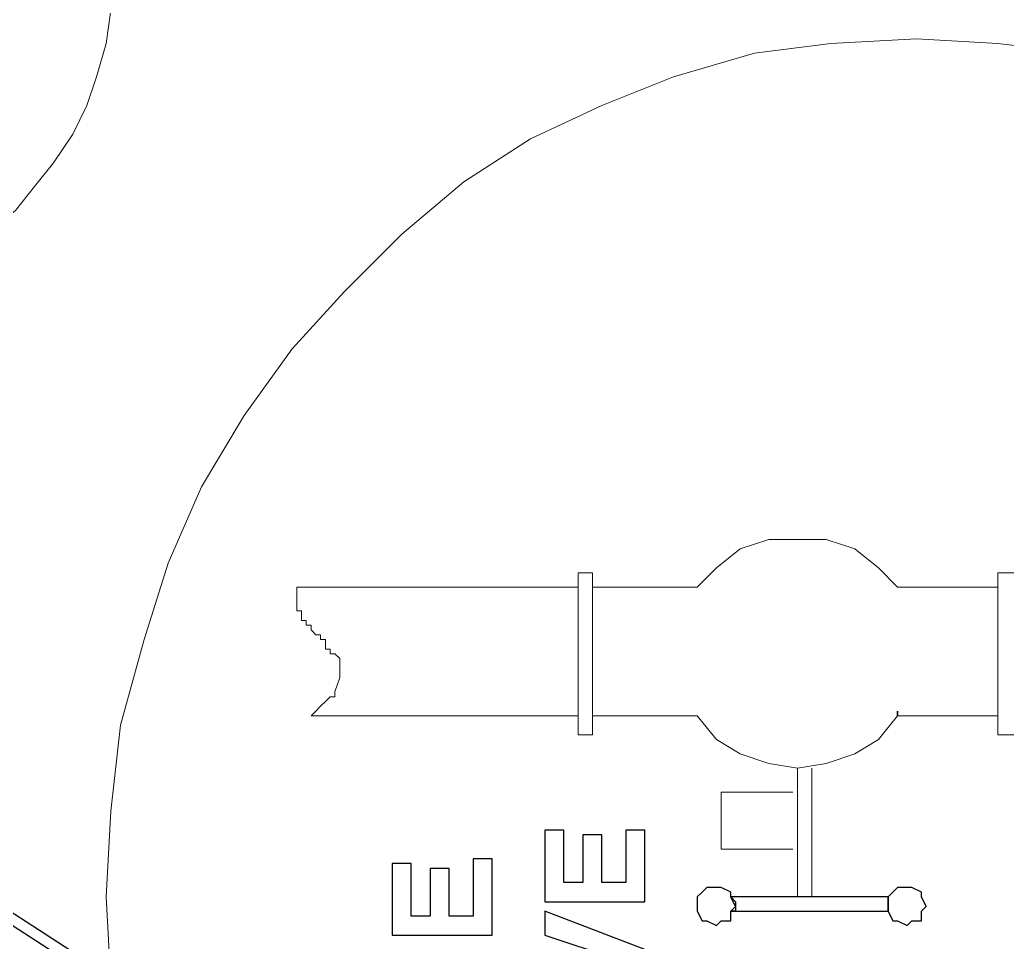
# Model space of a CAD drawing. Header units: inches. Extents: x -3.21 to 2.97, y -3.82 to 4.4.
# Drawn here: x -0.104 to 0.456, y 0.532 to 1.055 of the extents above; entities that cross this region are included whole.
import ezdxf

# ---------------------------------------------------------------- set-up
doc = ezdxf.new("R2010")
doc.units = ezdxf.units.IN
doc.header["$MEASUREMENT"] = 0
doc.layers.add('BASELAYER', color=7, linetype='Continuous')
doc.layers.add('Floor 5', color=7, linetype='Continuous')

msp = doc.modelspace()

# ---------------------------------------------------------------- linework, layer by layer
at = {"layer": 'BASELAYER', "color": 250, "lineweight": 5}
msp.add_open_spline([(-3.21338, 4.3998), (-3.21338, 4.3998), (2.9714, 4.3998), (2.9714, 4.3998), (2.9714, 4.3998), (2.9714, 4.3998), (2.9714, -3.81516), (2.9714, -3.81516), (2.9714, -3.81516), (2.9714, -3.81516), (-3.21338, -3.81516), (-3.21338, -3.81516), (-3.21338, -3.81516), (-3.21338, -3.81516), (-3.21338, 4.3998), (-3.21338, 4.3998)], degree=3, knots=[0, 0, 0, 0, 0.2, 0.2, 0.2, 0.2, 0.4, 0.4, 0.4, 0.4, 0.6, 0.6, 0.6, 0.6, 1, 1, 1, 1], dxfattribs=at)
msp.add_open_spline([(-3.21338, 4.3998), (-3.21338, 4.3998), (2.9714, 4.3998), (2.9714, 4.3998), (2.9714, 4.3998), (2.9714, 4.3998), (2.9714, -3.81516), (2.9714, -3.81516), (2.9714, -3.81516), (2.9714, -3.81516), (-3.21338, -3.81516), (-3.21338, -3.81516), (-3.21338, -3.81516), (-3.21338, -3.81516), (-3.21338, 4.3998), (-3.21338, 4.3998)], degree=3, knots=[0, 0, 0, 0, 0.2, 0.2, 0.2, 0.2, 0.4, 0.4, 0.4, 0.4, 0.6, 0.6, 0.6, 0.6, 1, 1, 1, 1], dxfattribs=at)
at = {"layer": 'Floor 5', "color": 250, "lineweight": 13}
for points, knots in [([(-2.65256, -2.90944), (-2.65256, -2.90944), (-2.65256, 3.49228), (-2.65256, 3.49228), (-2.65256, 3.49228), (-2.65256, 3.49228), (-1.36587, 3.49228), (-1.36587, 3.49228), (-1.36587, 3.49228), (-1.36587, 3.49228), (-1.36587, 4.3489), (-1.36587, 4.3489), (-1.36587, 4.3489), (-1.36587, 4.3489), (-0.59277, 4.3489), (-0.59277, 4.3489), (-0.59277, 4.3489), (-0.59277, 4.3489), (-0.59277, 3.49228), (-0.59277, 3.49228), (-0.59277, 3.49228), (-0.59277, 3.49228), (0.69122, 3.49228), (0.69122, 3.49228), (0.69122, 3.49228), (0.69122, 3.49228), (0.69122, 0.93591), (0.69122, 0.93591), (0.69122, 0.93591), (0.69122, 0.93591), (0.66959, 0.95483), (0.66959, 0.95483), (0.66959, 0.95483), (0.66959, 0.95483), (0.64797, 0.97104), (0.64797, 0.97104), (0.64797, 0.97104), (0.64797, 0.97104), (0.64797, 3.44904), (0.64797, 3.44904), (0.64797, 3.44904), (0.64797, 3.44904), (-0.59277, 3.44904), (-0.59277, 3.44904), (-0.59277, 3.44904), (-0.59277, 3.44904), (-0.63872, 3.44904), (-0.63872, 3.44904), (-0.63872, 3.44904), (-0.63872, 3.44904), (-0.75496, 3.44904), (-0.75496, 3.44904), (-0.75496, 3.44904), (-0.75496, 3.44904), (-0.75496, 3.47066), (-0.75496, 3.47066), (-0.75496, 3.47066), (-0.75496, 3.47066), (-0.63872, 3.47066), (-0.63872, 3.47066), (-0.63872, 3.47066), (-0.63872, 3.47066), (-0.63872, 3.49228), (-0.63872, 3.49228), (-0.63872, 3.49228), (-0.63872, 3.49228), (-0.63872, 4.30296), (-0.63872, 4.30296), (-0.63872, 4.30296), (-0.63872, 4.30296), (-1.32262, 4.30296), (-1.32262, 4.30296), (-1.32262, 4.30296), (-1.32262, 4.30296), (-1.32262, 3.49228), (-1.32262, 3.49228), (-1.32262, 3.49228), (-1.32262, 3.49228), (-1.32262, 3.47066), (-1.32262, 3.47066), (-1.32262, 3.47066), (-1.32262, 3.47066), (-1.19828, 3.47066), (-1.19828, 3.47066), (-1.19828, 3.47066), (-1.19828, 3.47066), (-1.19828, 3.44904), (-1.19828, 3.44904), (-1.19828, 3.44904), (-1.19828, 3.44904), (-1.32262, 3.44904), (-1.32262, 3.44904), (-1.32262, 3.44904), (-1.32262, 3.44904), (-1.36587, 3.44904), (-1.36587, 3.44904), (-1.36587, 3.44904), (-1.36587, 3.44904), (-2.60661, 3.44904), (-2.60661, 3.44904), (-2.60661, 3.44904), (-2.60661, 3.44904), (-2.60661, -2.86351), (-2.60661, -2.86351), (-2.60661, -2.86351), (-2.60661, -2.86351), (-1.43885, -2.86351), (-1.43885, -2.86351), (-1.43885, -2.86351), (-1.43885, -2.86351), (-1.19828, -2.86351), (-1.19828, -2.86351), (-1.19828, -2.86351), (-1.19828, -2.86351), (-1.19828, -2.88513), (-1.19828, -2.88513), (-1.19828, -2.88513), (-1.19828, -2.88513), (-1.32262, -2.88513), (-1.32262, -2.88513), (-1.32262, -2.88513), (-1.32262, -2.88513), (-1.32262, -2.90944), (-1.32262, -2.90944), (-1.32262, -2.90944), (-1.32262, -2.90944), (-1.32262, -3.72283), (-1.32262, -3.72283), (-1.32262, -3.72283), (-1.32262, -3.72283), (-0.63872, -3.72283), (-0.63872, -3.72283), (-0.63872, -3.72283), (-0.63872, -3.72283), (-0.63872, -2.90944), (-0.63872, -2.90944), (-0.63872, -2.90944), (-0.63872, -2.90944), (-0.63872, -2.88513), (-0.63872, -2.88513), (-0.63872, -2.88513), (-0.63872, -2.88513), (-0.76037, -2.88513), (-0.76037, -2.88513), (-0.76037, -2.88513), (-0.76037, -2.88513), (-0.76037, -2.86351), (-0.76037, -2.86351), (-0.76037, -2.86351), (-0.76037, -2.86351), (-0.63872, -2.86351), (-0.63872, -2.86351), (-0.63872, -2.86351), (-0.63872, -2.86351), (-0.59277, -2.86351), (-0.59277, -2.86351), (-0.59277, -2.86351), (-0.59277, -2.86351), (0.64797, -2.86351), (0.64797, -2.86351), (0.64797, -2.86351), (0.64797, -2.86351), (0.64797, 0.14414), (0.64797, 0.14414), (0.64797, 0.14414), (0.64797, 0.14414), (0.65067, 0.14684), (0.65067, 0.14684), (0.65067, 0.14684), (0.65067, 0.14684), (0.65337, 0.14954), (0.65337, 0.14954), (0.65337, 0.14954), (0.65337, 0.14954), (0.65608, 0.14954), (0.65608, 0.14954), (0.65608, 0.14954), (0.65608, 0.14954), (0.65608, 0.15225), (0.65608, 0.15225), (0.65608, 0.15225), (0.65608, 0.15225), (0.66148, 0.15225), (0.66148, 0.15225), (0.66148, 0.15225), (0.66148, 0.15225), (0.66419, 0.15495), (0.66419, 0.15495), (0.66419, 0.15495), (0.66419, 0.15495), (0.66419, 0.15765), (0.66419, 0.15765), (0.66419, 0.15765), (0.66419, 0.15765), (0.675, 0.16306), (0.675, 0.16306), (0.675, 0.16306), (0.675, 0.16306), (0.68311, 0.17116), (0.68311, 0.17116), (0.68311, 0.17116), (0.68311, 0.17116), (0.68852, 0.17387), (0.68852, 0.17387), (0.68852, 0.17387), (0.68852, 0.17387), (0.69122, 0.17927), (0.69122, 0.17927), (0.69122, 0.17927), (0.69122, 0.17927), (0.69122, -2.90944), (0.69122, -2.90944), (0.69122, -2.90944), (0.69122, -2.90944), (-0.59277, -2.90944), (-0.59277, -2.90944), (-0.59277, -2.90944), (-0.59277, -2.90944), (-0.59277, -3.76878), (-0.59277, -3.76878), (-0.59277, -3.76878), (-0.59277, -3.76878), (-1.36857, -3.76878), (-1.36857, -3.76878), (-1.36857, -3.76878), (-1.36857, -3.76878), (-1.36857, -2.90944), (-1.36857, -2.90944), (-1.36857, -2.90944), (-1.36857, -2.90944), (-2.65256, -2.90944), (-2.65256, -2.90944)], [0, 0, 0, 0, 0.016949, 0.016949, 0.016949, 0.016949, 0.033898, 0.033898, 0.033898, 0.033898, 0.050847, 0.050847, 0.050847, 0.050847, 0.067797, 0.067797, 0.067797, 0.067797, 0.084746, 0.084746, 0.084746, 0.084746, 0.101695, 0.101695, 0.101695, 0.101695, 0.118644, 0.118644, 0.118644, 0.118644, 0.135593, 0.135593, 0.135593, 0.135593, 0.152542, 0.152542, 0.152542, 0.152542, 0.169492, 0.169492, 0.169492, 0.169492, 0.186441, 0.186441, 0.186441, 0.186441, 0.20339, 0.20339, 0.20339, 0.20339, 0.220339, 0.220339, 0.220339, 0.220339, 0.237288, 0.237288, 0.237288, 0.237288, 0.254237, 0.254237, 0.254237, 0.254237, 0.271186, 0.271186, 0.271186, 0.271186, 0.288136, 0.288136, 0.288136, 0.288136, 0.305085, 0.305085, 0.305085, 0.305085, 0.322034, 0.322034, 0.322034, 0.322034, 0.338983, 0.338983, 0.338983, 0.338983, 0.355932, 0.355932, 0.355932, 0.355932, 0.372881, 0.372881, 0.372881, 0.372881, 0.389831, 0.389831, 0.389831, 0.389831, 0.40678, 0.40678, 0.40678, 0.40678, 0.423729, 0.423729, 0.423729, 0.423729, 0.440678, 0.440678, 0.440678, 0.440678, 0.457627, 0.457627, 0.457627, 0.457627, 0.474576, 0.474576, 0.474576, 0.474576, 0.491525, 0.491525, 0.491525, 0.491525, 0.508475, 0.508475, 0.508475, 0.508475, 0.525424, 0.525424, 0.525424, 0.525424, 0.542373, 0.542373, 0.542373, 0.542373, 0.559322, 0.559322, 0.559322, 0.559322, 0.576271, 0.576271, 0.576271, 0.576271, 0.59322, 0.59322, 0.59322, 0.59322, 0.610169, 0.610169, 0.610169, 0.61017, 0.627119, 0.627119, 0.627119, 0.627119, 0.644068, 0.644068, 0.644068, 0.644068, 0.661017, 0.661017, 0.661017, 0.661017, 0.677966, 0.677966, 0.677966, 0.677966, 0.694915, 0.694915, 0.694915, 0.694915, 0.711864, 0.711864, 0.711864, 0.711864, 0.728814, 0.728814, 0.728814, 0.728814, 0.745763, 0.745763, 0.745763, 0.745763, 0.762712, 0.762712, 0.762712, 0.762712, 0.779661, 0.779661, 0.779661, 0.779661, 0.79661, 0.79661, 0.79661, 0.79661, 0.813559, 0.813559, 0.813559, 0.813559, 0.830508, 0.830508, 0.830508, 0.830508, 0.847458, 0.847458, 0.847458, 0.847458, 0.864407, 0.864407, 0.864407, 0.864407, 0.881356, 0.881356, 0.881356, 0.881356, 0.898305, 0.898305, 0.898305, 0.898305, 0.915254, 0.915254, 0.915254, 0.915254, 0.932203, 0.932203, 0.932203, 0.932203, 0.949153, 0.949153, 0.949153, 0.949153, 0.966102, 0.966102, 0.966102, 0.966102, 1, 1, 1, 1]), ([(-0.42518, 1.07913), (-0.42518, 1.07913), (-0.42518, 1.09805), (-0.42518, 1.09805), (-0.42518, 1.09805), (-0.42518, 1.09805), (-0.42248, 1.11696), (-0.42248, 1.11696), (-0.42248, 1.11696), (-0.42248, 1.11696), (-0.41707, 1.13318), (-0.41707, 1.13318), (-0.41707, 1.13318), (-0.41707, 1.13318), (-0.41166, 1.15209), (-0.41166, 1.15209), (-0.41166, 1.15209), (-0.41166, 1.15209), (-0.40355, 1.16831), (-0.40355, 1.16831), (-0.40355, 1.16831), (-0.40355, 1.16831), (-0.39274, 1.18452), (-0.39274, 1.18452), (-0.39274, 1.18452), (-0.39274, 1.18452), (-0.38193, 1.19803), (-0.38193, 1.19803), (-0.38193, 1.19803), (-0.38193, 1.19803), (-0.37111, 1.21154), (-0.37111, 1.21154), (-0.37111, 1.21154), (-0.37111, 1.21154), (-0.3576, 1.22235), (-0.3576, 1.22235), (-0.3576, 1.22235), (-0.3576, 1.22235), (-0.34138, 1.23316), (-0.34138, 1.23316), (-0.34138, 1.23316), (-0.34138, 1.23316), (-0.32787, 1.24397), (-0.32787, 1.24397), (-0.32787, 1.24397), (-0.32787, 1.24397), (-0.31165, 1.25208), (-0.31165, 1.25208), (-0.31165, 1.25208), (-0.31165, 1.25208), (-0.29272, 1.25748), (-0.29272, 1.25748), (-0.29272, 1.25748), (-0.29272, 1.25748), (-0.2765, 1.26289), (-0.2765, 1.26289), (-0.2765, 1.26289), (-0.2765, 1.26289), (-0.25758, 1.26559), (-0.25758, 1.26559), (-0.25758, 1.26559), (-0.25758, 1.26559), (-0.23866, 1.26559), (-0.23866, 1.26559), (-0.23866, 1.26559), (-0.23866, 1.26559), (-0.21974, 1.26559), (-0.21974, 1.26559), (-0.21974, 1.26559), (-0.21974, 1.26559), (-0.20082, 1.26289), (-0.20082, 1.26289), (-0.20082, 1.26289), (-0.20082, 1.26289), (-0.18189, 1.25748), (-0.18189, 1.25748), (-0.18189, 1.25748), (-0.18189, 1.25748), (-0.16568, 1.25208), (-0.16568, 1.25208), (-0.16568, 1.25208), (-0.16568, 1.25208), (-0.14946, 1.24397), (-0.14946, 1.24397), (-0.14946, 1.24397), (-0.14946, 1.24397), (-0.13324, 1.23316), (-0.13324, 1.23316), (-0.13324, 1.23316), (-0.13324, 1.23316), (-0.11972, 1.22235), (-0.11972, 1.22235), (-0.11972, 1.22235), (-0.11972, 1.22235), (-0.10621, 1.21154), (-0.10621, 1.21154), (-0.10621, 1.21154), (-0.10621, 1.21154), (-0.09539, 1.19803), (-0.09539, 1.19803), (-0.09539, 1.19803), (-0.09539, 1.19803), (-0.08458, 1.18452), (-0.08458, 1.18452), (-0.08458, 1.18452), (-0.08458, 1.18452), (-0.07377, 1.16831), (-0.07377, 1.16831), (-0.07377, 1.16831), (-0.07377, 1.16831), (-0.06566, 1.15209), (-0.06566, 1.15209), (-0.06566, 1.15209), (-0.06566, 1.15209), (-0.06026, 1.13318), (-0.06026, 1.13318), (-0.06026, 1.13318), (-0.06026, 1.13318), (-0.05485, 1.11696), (-0.05485, 1.11696), (-0.05485, 1.11696), (-0.05485, 1.11696), (-0.05215, 1.09805), (-0.05215, 1.09805), (-0.05215, 1.09805), (-0.05215, 1.09805), (-0.05215, 1.07913), (-0.05215, 1.07913), (-0.05215, 1.07913), (-0.05215, 1.07913), (-0.05215, 1.06022), (-0.05215, 1.06022), (-0.05215, 1.06022), (-0.05215, 1.06022), (-0.05485, 1.0413), (-0.05485, 1.0413), (-0.05485, 1.0413), (-0.05485, 1.0413), (-0.06026, 1.02238), (-0.06026, 1.02238), (-0.06026, 1.02238), (-0.06026, 1.02238), (-0.06566, 1.00617), (-0.06566, 1.00617), (-0.06566, 1.00617), (-0.06566, 1.00617), (-0.07377, 0.98996), (-0.07377, 0.98996), (-0.07377, 0.98996), (-0.07377, 0.98996), (-0.08458, 0.97374), (-0.08458, 0.97374), (-0.08458, 0.97374), (-0.08458, 0.97374), (-0.09539, 0.96023), (-0.09539, 0.96023), (-0.09539, 0.96023), (-0.09539, 0.96023), (-0.10621, 0.94672), (-0.10621, 0.94672), (-0.10621, 0.94672), (-0.10621, 0.94672), (-0.11972, 0.93591), (-0.11972, 0.93591), (-0.11972, 0.93591), (-0.11972, 0.93591), (-0.13324, 0.9251), (-0.13324, 0.9251), (-0.13324, 0.9251), (-0.13324, 0.9251), (-0.14946, 0.91429), (-0.14946, 0.91429), (-0.14946, 0.91429), (-0.14946, 0.91429), (-0.16568, 0.90619), (-0.16568, 0.90619), (-0.16568, 0.90619), (-0.16568, 0.90619), (-0.18189, 0.90078), (-0.18189, 0.90078), (-0.18189, 0.90078), (-0.18189, 0.90078), (-0.20082, 0.89537), (-0.20082, 0.89537), (-0.20082, 0.89537), (-0.20082, 0.89537), (-0.21974, 0.89267), (-0.21974, 0.89267), (-0.21974, 0.89267), (-0.21974, 0.89267), (-0.23866, 0.89267), (-0.23866, 0.89267), (-0.23866, 0.89267), (-0.23866, 0.89267), (-0.25758, 0.89267), (-0.25758, 0.89267), (-0.25758, 0.89267), (-0.25758, 0.89267), (-0.2765, 0.89537), (-0.2765, 0.89537), (-0.2765, 0.89537), (-0.2765, 0.89537), (-0.29272, 0.90078), (-0.29272, 0.90078), (-0.29272, 0.90078), (-0.29272, 0.90078), (-0.31165, 0.90619), (-0.31165, 0.90619), (-0.31165, 0.90619), (-0.31165, 0.90619), (-0.32787, 0.91429), (-0.32787, 0.91429), (-0.32787, 0.91429), (-0.32787, 0.91429), (-0.34138, 0.9251), (-0.34138, 0.9251), (-0.34138, 0.9251), (-0.34138, 0.9251), (-0.3576, 0.93591), (-0.3576, 0.93591), (-0.3576, 0.93591), (-0.3576, 0.93591), (-0.37111, 0.94672), (-0.37111, 0.94672), (-0.37111, 0.94672), (-0.37111, 0.94672), (-0.38193, 0.96023), (-0.38193, 0.96023), (-0.38193, 0.96023), (-0.38193, 0.96023), (-0.39274, 0.97374), (-0.39274, 0.97374), (-0.39274, 0.97374), (-0.39274, 0.97374), (-0.40355, 0.98996), (-0.40355, 0.98996), (-0.40355, 0.98996), (-0.40355, 0.98996), (-0.41166, 1.00617), (-0.41166, 1.00617), (-0.41166, 1.00617), (-0.41166, 1.00617), (-0.41707, 1.02238), (-0.41707, 1.02238), (-0.41707, 1.02238), (-0.41707, 1.02238), (-0.42248, 1.0413), (-0.42248, 1.0413), (-0.42248, 1.0413), (-0.42248, 1.0413), (-0.42518, 1.06022), (-0.42518, 1.06022), (-0.42518, 1.06022), (-0.42518, 1.06022), (-0.42518, 1.07913), (-0.42518, 1.07913)], [0, 0, 0, 0, 0.015385, 0.015385, 0.015385, 0.015385, 0.030769, 0.030769, 0.030769, 0.030769, 0.046154, 0.046154, 0.046154, 0.046154, 0.061538, 0.061538, 0.061538, 0.061538, 0.076923, 0.076923, 0.076923, 0.076923, 0.092308, 0.092308, 0.092308, 0.092308, 0.107692, 0.107692, 0.107692, 0.107692, 0.123077, 0.123077, 0.123077, 0.123077, 0.138462, 0.138462, 0.138462, 0.138462, 0.153846, 0.153846, 0.153846, 0.153846, 0.169231, 0.169231, 0.169231, 0.169231, 0.184615, 0.184615, 0.184615, 0.184615, 0.2, 0.2, 0.2, 0.2, 0.215385, 0.215385, 0.215385, 0.215385, 0.230769, 0.230769, 0.230769, 0.230769, 0.246154, 0.246154, 0.246154, 0.246154, 0.261538, 0.261538, 0.261538, 0.261538, 0.276923, 0.276923, 0.276923, 0.276923, 0.292308, 0.292308, 0.292308, 0.292308, 0.307692, 0.307692, 0.307692, 0.307692, 0.323077, 0.323077, 0.323077, 0.323077, 0.338462, 0.338462, 0.338462, 0.338462, 0.353846, 0.353846, 0.353846, 0.353846, 0.369231, 0.369231, 0.369231, 0.369231, 0.384615, 0.384615, 0.384615, 0.384615, 0.4, 0.4, 0.4, 0.4, 0.415385, 0.415385, 0.415385, 0.415385, 0.430769, 0.430769, 0.430769, 0.430769, 0.446154, 0.446154, 0.446154, 0.446154, 0.461538, 0.461538, 0.461538, 0.461538, 0.476923, 0.476923, 0.476923, 0.476923, 0.492308, 0.492308, 0.492308, 0.492308, 0.507692, 0.507692, 0.507692, 0.507692, 0.523077, 0.523077, 0.523077, 0.523077, 0.538462, 0.538462, 0.538462, 0.538462, 0.553846, 0.553846, 0.553846, 0.553846, 0.569231, 0.569231, 0.569231, 0.569231, 0.584615, 0.584615, 0.584615, 0.584615, 0.6, 0.6, 0.6, 0.6, 0.615385, 0.615385, 0.615385, 0.615385, 0.630769, 0.630769, 0.630769, 0.630769, 0.646154, 0.646154, 0.646154, 0.646154, 0.661538, 0.661538, 0.661538, 0.661538, 0.676923, 0.676923, 0.676923, 0.676923, 0.692308, 0.692308, 0.692308, 0.692308, 0.707692, 0.707692, 0.707692, 0.707692, 0.723077, 0.723077, 0.723077, 0.723077, 0.738462, 0.738462, 0.738462, 0.738462, 0.753846, 0.753846, 0.753846, 0.753846, 0.769231, 0.769231, 0.769231, 0.769231, 0.784615, 0.784615, 0.784615, 0.784615, 0.8, 0.8, 0.8, 0.8, 0.815385, 0.815385, 0.815385, 0.815385, 0.830769, 0.830769, 0.830769, 0.830769, 0.846154, 0.846154, 0.846154, 0.846154, 0.861538, 0.861538, 0.861538, 0.861538, 0.876923, 0.876923, 0.876923, 0.876923, 0.892308, 0.892308, 0.892308, 0.892308, 0.907692, 0.907692, 0.907692, 0.907692, 0.923077, 0.923077, 0.923077, 0.923077, 0.938462, 0.938462, 0.938462, 0.938462, 0.953846, 0.953846, 0.953846, 0.953846, 0.969231, 0.969231, 0.969231, 0.969231, 1, 1, 1, 1]), ([(-0.05485, 0.55759), (-0.05485, 0.55759), (-0.05214, 0.60623), (-0.05214, 0.60623), (-0.05214, 0.60623), (-0.05214, 0.60623), (-0.04674, 0.65487), (-0.04674, 0.65487), (-0.04674, 0.65487), (-0.04674, 0.65487), (-0.03322, 0.70351), (-0.03322, 0.70351), (-0.03322, 0.70351), (-0.03322, 0.70351), (-0.0197, 0.74675), (-0.0197, 0.74675), (-0.0197, 0.74675), (-0.0197, 0.74675), (-0.00078, 0.78999), (-0.00078, 0.78999), (-0.00078, 0.78999), (-0.00078, 0.78999), (0.02354, 0.83052), (0.02354, 0.83052), (0.02354, 0.83052), (0.02354, 0.83052), (0.05057, 0.86835), (0.05057, 0.86835), (0.05057, 0.86835), (0.05057, 0.86835), (0.08031, 0.90078), (0.08031, 0.90078), (0.08031, 0.90078), (0.08031, 0.90078), (0.11275, 0.93321), (0.11275, 0.93321), (0.11275, 0.93321), (0.11275, 0.93321), (0.14789, 0.96293), (0.14789, 0.96293), (0.14789, 0.96293), (0.14789, 0.96293), (0.18573, 0.98725), (0.18573, 0.98725), (0.18573, 0.98725), (0.18573, 0.98725), (0.22628, 1.00617), (0.22628, 1.00617), (0.22628, 1.00617), (0.22628, 1.00617), (0.26683, 1.02238), (0.26683, 1.02238), (0.26683, 1.02238), (0.26683, 1.02238), (0.31278, 1.03589), (0.31278, 1.03589), (0.31278, 1.03589), (0.31278, 1.03589), (0.35603, 1.0413), (0.35603, 1.0413), (0.35603, 1.0413), (0.35603, 1.0413), (0.40469, 1.044), (0.40469, 1.044), (0.40469, 1.044), (0.40469, 1.044), (0.45064, 1.0413), (0.45064, 1.0413), (0.45064, 1.0413), (0.45064, 1.0413), (0.49659, 1.03589), (0.49659, 1.03589), (0.49659, 1.03589), (0.49659, 1.03589), (0.53984, 1.02238), (0.53984, 1.02238), (0.53984, 1.02238), (0.53984, 1.02238), (0.58309, 1.00617), (0.58309, 1.00617), (0.58309, 1.00617), (0.58309, 1.00617), (0.62364, 0.98725), (0.62364, 0.98725), (0.62364, 0.98725), (0.62364, 0.98725), (0.66148, 0.96293), (0.66148, 0.96293), (0.66148, 0.96293), (0.66148, 0.96293), (0.69663, 0.93321), (0.69663, 0.93321), (0.69663, 0.93321), (0.69663, 0.93321), (0.72906, 0.90078), (0.72906, 0.90078), (0.72906, 0.90078), (0.72906, 0.90078), (0.7588, 0.86835), (0.7588, 0.86835), (0.7588, 0.86835), (0.7588, 0.86835), (0.78583, 0.83052), (0.78583, 0.83052), (0.78583, 0.83052), (0.78583, 0.83052), (0.80746, 0.78999), (0.80746, 0.78999), (0.80746, 0.78999), (0.80746, 0.78999), (0.82638, 0.74675), (0.82638, 0.74675), (0.82638, 0.74675), (0.82638, 0.74675), (0.84259, 0.70351), (0.84259, 0.70351), (0.84259, 0.70351), (0.84259, 0.70351), (0.85341, 0.65487), (0.85341, 0.65487), (0.85341, 0.65487), (0.85341, 0.65487), (0.86152, 0.60623), (0.86152, 0.60623), (0.86152, 0.60623), (0.86152, 0.60623), (0.86422, 0.55759), (0.86422, 0.55759), (0.86422, 0.55759), (0.86422, 0.55759), (0.86152, 0.50895), (0.86152, 0.50895), (0.86152, 0.50895), (0.86152, 0.50895), (0.85341, 0.46031), (0.85341, 0.46031), (0.85341, 0.46031), (0.85341, 0.46031), (0.84259, 0.41167), (0.84259, 0.41167), (0.84259, 0.41167), (0.84259, 0.41167), (0.82638, 0.36843), (0.82638, 0.36843), (0.82638, 0.36843), (0.82638, 0.36843), (0.80746, 0.32519), (0.80746, 0.32519), (0.80746, 0.32519), (0.80746, 0.32519), (0.78583, 0.28466), (0.78583, 0.28466), (0.78583, 0.28466), (0.78583, 0.28466), (0.7588, 0.24683), (0.7588, 0.24683), (0.7588, 0.24683), (0.7588, 0.24683), (0.72906, 0.2144), (0.72906, 0.2144), (0.72906, 0.2144), (0.72906, 0.2144), (0.69663, 0.18197), (0.69663, 0.18197), (0.69663, 0.18197), (0.69663, 0.18197), (0.66148, 0.15225), (0.66148, 0.15225), (0.66148, 0.15225), (0.66148, 0.15225), (0.62364, 0.12793), (0.62364, 0.12793), (0.62364, 0.12793), (0.62364, 0.12793), (0.58309, 0.10901), (0.58309, 0.10901), (0.58309, 0.10901), (0.58309, 0.10901), (0.53984, 0.0928), (0.53984, 0.0928), (0.53984, 0.0928), (0.53984, 0.0928), (0.49659, 0.07928), (0.49659, 0.07928), (0.49659, 0.07928), (0.49659, 0.07928), (0.45064, 0.07118), (0.45064, 0.07118), (0.45064, 0.07118), (0.45064, 0.07118), (0.40469, 0.07118), (0.40469, 0.07118), (0.40469, 0.07118), (0.40469, 0.07118), (0.35603, 0.07118), (0.35603, 0.07118), (0.35603, 0.07118), (0.35603, 0.07118), (0.31278, 0.07928), (0.31278, 0.07928), (0.31278, 0.07928), (0.31278, 0.07928), (0.26683, 0.0928), (0.26683, 0.0928), (0.26683, 0.0928), (0.26683, 0.0928), (0.22628, 0.10901), (0.22628, 0.10901), (0.22628, 0.10901), (0.22628, 0.10901), (0.18573, 0.12793), (0.18573, 0.12793), (0.18573, 0.12793), (0.18573, 0.12793), (0.14789, 0.15225), (0.14789, 0.15225), (0.14789, 0.15225), (0.14789, 0.15225), (0.11275, 0.18197), (0.11275, 0.18197), (0.11275, 0.18197), (0.11275, 0.18197), (0.08031, 0.2144), (0.08031, 0.2144), (0.08031, 0.2144), (0.08031, 0.2144), (0.05057, 0.24683), (0.05057, 0.24683), (0.05057, 0.24683), (0.05057, 0.24683), (0.02354, 0.28466), (0.02354, 0.28466), (0.02354, 0.28466), (0.02354, 0.28466), (-0.00078, 0.32519), (-0.00078, 0.32519), (-0.00078, 0.32519), (-0.00078, 0.32519), (-0.0197, 0.36843), (-0.0197, 0.36843), (-0.0197, 0.36843), (-0.0197, 0.36843), (-0.03322, 0.41167), (-0.03322, 0.41167), (-0.03322, 0.41167), (-0.03322, 0.41167), (-0.04674, 0.46031), (-0.04674, 0.46031), (-0.04674, 0.46031), (-0.04674, 0.46031), (-0.05214, 0.50895), (-0.05214, 0.50895), (-0.05214, 0.50895), (-0.05214, 0.50895), (-0.05485, 0.55759), (-0.05485, 0.55759)], [0, 0, 0, 0, 0.015385, 0.015385, 0.015385, 0.015385, 0.030769, 0.030769, 0.030769, 0.030769, 0.046154, 0.046154, 0.046154, 0.046154, 0.061538, 0.061538, 0.061538, 0.061538, 0.076923, 0.076923, 0.076923, 0.076923, 0.092308, 0.092308, 0.092308, 0.092308, 0.107692, 0.107692, 0.107692, 0.107692, 0.123077, 0.123077, 0.123077, 0.123077, 0.138462, 0.138462, 0.138462, 0.138462, 0.153846, 0.153846, 0.153846, 0.153846, 0.169231, 0.169231, 0.169231, 0.169231, 0.184615, 0.184615, 0.184615, 0.184615, 0.2, 0.2, 0.2, 0.2, 0.215385, 0.215385, 0.215385, 0.215385, 0.230769, 0.230769, 0.230769, 0.230769, 0.246154, 0.246154, 0.246154, 0.246154, 0.261538, 0.261538, 0.261538, 0.261538, 0.276923, 0.276923, 0.276923, 0.276923, 0.292308, 0.292308, 0.292308, 0.292308, 0.307692, 0.307692, 0.307692, 0.307692, 0.323077, 0.323077, 0.323077, 0.323077, 0.338462, 0.338462, 0.338462, 0.338462, 0.353846, 0.353846, 0.353846, 0.353846, 0.369231, 0.369231, 0.369231, 0.369231, 0.384615, 0.384615, 0.384615, 0.384615, 0.4, 0.4, 0.4, 0.4, 0.415385, 0.415385, 0.415385, 0.415385, 0.430769, 0.430769, 0.430769, 0.430769, 0.446154, 0.446154, 0.446154, 0.446154, 0.461538, 0.461538, 0.461538, 0.461538, 0.476923, 0.476923, 0.476923, 0.476923, 0.492308, 0.492308, 0.492308, 0.492308, 0.507692, 0.507692, 0.507692, 0.507692, 0.523077, 0.523077, 0.523077, 0.523077, 0.538462, 0.538462, 0.538462, 0.538462, 0.553846, 0.553846, 0.553846, 0.553846, 0.569231, 0.569231, 0.569231, 0.569231, 0.584615, 0.584615, 0.584615, 0.584615, 0.6, 0.6, 0.6, 0.6, 0.615385, 0.615385, 0.615385, 0.615385, 0.630769, 0.630769, 0.630769, 0.630769, 0.646154, 0.646154, 0.646154, 0.646154, 0.661538, 0.661538, 0.661538, 0.661538, 0.676923, 0.676923, 0.676923, 0.676923, 0.692308, 0.692308, 0.692308, 0.692308, 0.707692, 0.707692, 0.707692, 0.707692, 0.723077, 0.723077, 0.723077, 0.723077, 0.738462, 0.738462, 0.738462, 0.738462, 0.753846, 0.753846, 0.753846, 0.753846, 0.769231, 0.769231, 0.769231, 0.769231, 0.784615, 0.784615, 0.784615, 0.784615, 0.8, 0.8, 0.8, 0.8, 0.815385, 0.815385, 0.815385, 0.815385, 0.830769, 0.830769, 0.830769, 0.830769, 0.846154, 0.846154, 0.846154, 0.846154, 0.861538, 0.861538, 0.861538, 0.861538, 0.876923, 0.876923, 0.876923, 0.876923, 0.892308, 0.892308, 0.892308, 0.892308, 0.907692, 0.907692, 0.907692, 0.907692, 0.923077, 0.923077, 0.923077, 0.923077, 0.938462, 0.938462, 0.938462, 0.938462, 0.953846, 0.953846, 0.953846, 0.953846, 0.969231, 0.969231, 0.969231, 0.969231, 1, 1, 1, 1]), ([(0.22087, 0.73324), (0.22087, 0.73324), (0.26683, 0.73324), (0.26683, 0.73324), (0.26683, 0.73324), (0.26683, 0.73324), (0.28034, 0.73324), (0.28034, 0.73324), (0.28034, 0.73324), (0.28034, 0.73324), (0.29116, 0.74405), (0.29116, 0.74405), (0.29116, 0.74405), (0.29116, 0.74405), (0.30467, 0.75486), (0.30467, 0.75486), (0.30467, 0.75486), (0.30467, 0.75486), (0.32089, 0.76026), (0.32089, 0.76026), (0.32089, 0.76026), (0.32089, 0.76026), (0.33711, 0.76026), (0.33711, 0.76026), (0.33711, 0.76026), (0.33711, 0.76026), (0.35333, 0.76026), (0.35333, 0.76026), (0.35333, 0.76026), (0.35333, 0.76026), (0.36955, 0.75486), (0.36955, 0.75486), (0.36955, 0.75486), (0.36955, 0.75486), (0.38306, 0.74405), (0.38306, 0.74405), (0.38306, 0.74405), (0.38306, 0.74405), (0.39387, 0.73324), (0.39387, 0.73324), (0.39387, 0.73324), (0.39387, 0.73324), (0.43442, 0.73324), (0.43442, 0.73324), (0.43442, 0.73324), (0.43442, 0.73324), (0.45064, 0.73324), (0.45064, 0.73324)], [0, 0, 0, 0, 0.076923, 0.076923, 0.076923, 0.076923, 0.153846, 0.153846, 0.153846, 0.153846, 0.230769, 0.230769, 0.230769, 0.230769, 0.307692, 0.307692, 0.307692, 0.307692, 0.384615, 0.384615, 0.384615, 0.384615, 0.461538, 0.461538, 0.461538, 0.461538, 0.538462, 0.538462, 0.538462, 0.538462, 0.615385, 0.615385, 0.615385, 0.615385, 0.692308, 0.692308, 0.692308, 0.692308, 0.769231, 0.769231, 0.769231, 0.769231, 0.846154, 0.846154, 0.846154, 0.846154, 1, 1, 1, 1]), ([(0.21276, 0.74135), (0.21276, 0.74135), (0.22087, 0.74135), (0.22087, 0.74135), (0.22087, 0.74135), (0.22087, 0.74135), (0.22087, 0.64947), (0.22087, 0.64947), (0.22087, 0.64947), (0.22087, 0.64947), (0.21276, 0.64947), (0.21276, 0.64947), (0.21276, 0.64947), (0.21276, 0.64947), (0.21276, 0.74135), (0.21276, 0.74135)], [0, 0, 0, 0, 0.2, 0.2, 0.2, 0.2, 0.4, 0.4, 0.4, 0.4, 0.6, 0.6, 0.6, 0.6, 1, 1, 1, 1]), ([(0.45064, 0.74135), (0.45064, 0.74135), (0.46145, 0.74135), (0.46145, 0.74135), (0.46145, 0.74135), (0.46145, 0.74135), (0.46145, 0.64947), (0.46145, 0.64947), (0.46145, 0.64947), (0.46145, 0.64947), (0.45064, 0.64947), (0.45064, 0.64947), (0.45064, 0.64947), (0.45064, 0.64947), (0.45064, 0.74135), (0.45064, 0.74135)], [0, 0, 0, 0, 0.2, 0.2, 0.2, 0.2, 0.4, 0.4, 0.4, 0.4, 0.6, 0.6, 0.6, 0.6, 1, 1, 1, 1]), ([(0.21276, 0.66028), (0.21276, 0.66028), (0.06139, 0.66028), (0.06139, 0.66028), (0.06139, 0.66028), (0.06139, 0.66028), (0.06409, 0.66298), (0.06409, 0.66298), (0.06409, 0.66298), (0.06409, 0.66298), (0.0668, 0.66568), (0.0668, 0.66568), (0.0668, 0.66568), (0.0668, 0.66568), (0.0695, 0.66838), (0.0695, 0.66838), (0.0695, 0.66838), (0.0695, 0.66838), (0.0722, 0.67109), (0.0722, 0.67109), (0.0722, 0.67109), (0.0722, 0.67109), (0.07491, 0.67109), (0.07491, 0.67109), (0.07491, 0.67109), (0.07491, 0.67109), (0.07491, 0.67379), (0.07491, 0.67379), (0.07491, 0.67379), (0.07491, 0.67379), (0.07761, 0.68189), (0.07761, 0.68189), (0.07761, 0.68189), (0.07761, 0.68189), (0.07761, 0.6927), (0.07761, 0.6927), (0.07761, 0.6927), (0.07761, 0.6927), (0.07491, 0.69541), (0.07491, 0.69541), (0.07491, 0.69541), (0.07491, 0.69541), (0.0722, 0.69541), (0.0722, 0.69541), (0.0722, 0.69541), (0.0722, 0.69541), (0.0722, 0.69811), (0.0722, 0.69811), (0.0722, 0.69811), (0.0722, 0.69811), (0.0695, 0.69811), (0.0695, 0.69811), (0.0695, 0.69811), (0.0695, 0.69811), (0.0695, 0.70351), (0.0695, 0.70351), (0.0695, 0.70351), (0.0695, 0.70351), (0.0668, 0.70351), (0.0668, 0.70351), (0.0668, 0.70351), (0.0668, 0.70351), (0.0668, 0.70622), (0.0668, 0.70622), (0.0668, 0.70622), (0.0668, 0.70622), (0.06409, 0.70622), (0.06409, 0.70622), (0.06409, 0.70622), (0.06409, 0.70622), (0.06139, 0.70892), (0.06139, 0.70892), (0.06139, 0.70892), (0.06139, 0.70892), (0.06139, 0.71162), (0.06139, 0.71162), (0.06139, 0.71162), (0.06139, 0.71162), (0.05869, 0.71162), (0.05869, 0.71162), (0.05869, 0.71162), (0.05869, 0.71162), (0.05869, 0.71432), (0.05869, 0.71432), (0.05869, 0.71432), (0.05869, 0.71432), (0.05598, 0.71432), (0.05598, 0.71432), (0.05598, 0.71432), (0.05598, 0.71432), (0.05598, 0.71702), (0.05598, 0.71702), (0.05598, 0.71702), (0.05598, 0.71702), (0.05598, 0.71973), (0.05598, 0.71973), (0.05598, 0.71973), (0.05598, 0.71973), (0.05328, 0.71973), (0.05328, 0.71973), (0.05328, 0.71973), (0.05328, 0.71973), (0.05328, 0.72513), (0.05328, 0.72513), (0.05328, 0.72513), (0.05328, 0.72513), (0.05328, 0.73324), (0.05328, 0.73324), (0.05328, 0.73324), (0.05328, 0.73324), (0.21276, 0.73324), (0.21276, 0.73324)], [0, 0, 0, 0, 0.034483, 0.034483, 0.034483, 0.034483, 0.068966, 0.068966, 0.068966, 0.068966, 0.103448, 0.103448, 0.103448, 0.103448, 0.137931, 0.137931, 0.137931, 0.137931, 0.172414, 0.172414, 0.172414, 0.172414, 0.206897, 0.206897, 0.206897, 0.206897, 0.241379, 0.241379, 0.241379, 0.241379, 0.275862, 0.275862, 0.275862, 0.275862, 0.310345, 0.310345, 0.310345, 0.310345, 0.344828, 0.344828, 0.344828, 0.344828, 0.37931, 0.37931, 0.37931, 0.37931, 0.413793, 0.413793, 0.413793, 0.413793, 0.448276, 0.448276, 0.448276, 0.448276, 0.482759, 0.482759, 0.482759, 0.482759, 0.517241, 0.517241, 0.517241, 0.517241, 0.551724, 0.551724, 0.551724, 0.551724, 0.586207, 0.586207, 0.586207, 0.586207, 0.62069, 0.62069, 0.62069, 0.62069, 0.655172, 0.655172, 0.655172, 0.655172, 0.689655, 0.689655, 0.689655, 0.689655, 0.724138, 0.724138, 0.724138, 0.724138, 0.758621, 0.758621, 0.758621, 0.758621, 0.793103, 0.793103, 0.793103, 0.793103, 0.827586, 0.827586, 0.827586, 0.827586, 0.862069, 0.862069, 0.862069, 0.862069, 0.896552, 0.896552, 0.896552, 0.896552, 0.931034, 0.931034, 0.931034, 0.931034, 1, 1, 1, 1]), ([(0.39387, 0.66298), (0.39387, 0.66298), (0.39387, 0.66028), (0.39387, 0.66028), (0.39387, 0.66028), (0.39387, 0.66028), (0.39387, 0.66298), (0.39387, 0.66298)], [0, 0, 0, 0, 0.333333, 0.333333, 0.333333, 0.333333, 1, 1, 1, 1]), ([(0.45064, 0.66028), (0.45064, 0.66028), (0.43442, 0.66028), (0.43442, 0.66028), (0.43442, 0.66028), (0.43442, 0.66028), (0.39387, 0.66028), (0.39387, 0.66028), (0.39387, 0.66028), (0.39387, 0.66028), (0.38306, 0.64676), (0.38306, 0.64676), (0.38306, 0.64676), (0.38306, 0.64676), (0.36955, 0.63866), (0.36955, 0.63866), (0.36955, 0.63866), (0.36955, 0.63866), (0.35333, 0.63325), (0.35333, 0.63325), (0.35333, 0.63325), (0.35333, 0.63325), (0.33711, 0.63055), (0.33711, 0.63055), (0.33711, 0.63055), (0.33711, 0.63055), (0.32089, 0.63325), (0.32089, 0.63325), (0.32089, 0.63325), (0.32089, 0.63325), (0.30467, 0.63866), (0.30467, 0.63866), (0.30467, 0.63866), (0.30467, 0.63866), (0.29116, 0.64676), (0.29116, 0.64676), (0.29116, 0.64676), (0.29116, 0.64676), (0.28034, 0.66028), (0.28034, 0.66028), (0.28034, 0.66028), (0.28034, 0.66028), (0.26683, 0.66028), (0.26683, 0.66028), (0.26683, 0.66028), (0.26683, 0.66028), (0.22087, 0.66028), (0.22087, 0.66028)], [0, 0, 0, 0, 0.076923, 0.076923, 0.076923, 0.076923, 0.153846, 0.153846, 0.153846, 0.153846, 0.230769, 0.230769, 0.230769, 0.230769, 0.307692, 0.307692, 0.307692, 0.307692, 0.384615, 0.384615, 0.384615, 0.384615, 0.461538, 0.461538, 0.461538, 0.461538, 0.538462, 0.538462, 0.538462, 0.538462, 0.615385, 0.615385, 0.615385, 0.615385, 0.692308, 0.692308, 0.692308, 0.692308, 0.769231, 0.769231, 0.769231, 0.769231, 0.846154, 0.846154, 0.846154, 0.846154, 1, 1, 1, 1]), ([(0.33441, 0.58461), (0.33441, 0.58461), (0.29386, 0.58461), (0.29386, 0.58461), (0.29386, 0.58461), (0.29386, 0.58461), (0.29386, 0.61704), (0.29386, 0.61704), (0.29386, 0.61704), (0.29386, 0.61704), (0.33441, 0.61704), (0.33441, 0.61704)], [0, 0, 0, 0, 0.25, 0.25, 0.25, 0.25, 0.5, 0.5, 0.5, 0.5, 1, 1, 1, 1]), ([(0.28034, 0.55219), (0.28034, 0.55219), (0.28034, 0.55759), (0.28034, 0.55759), (0.28034, 0.55759), (0.28034, 0.55759), (0.28305, 0.56029), (0.28305, 0.56029), (0.28305, 0.56029), (0.28305, 0.56029), (0.28575, 0.563), (0.28575, 0.563), (0.28575, 0.563), (0.28575, 0.563), (0.29115, 0.563), (0.29115, 0.563), (0.29115, 0.563), (0.29115, 0.563), (0.29386, 0.563), (0.29386, 0.563), (0.29386, 0.563), (0.29386, 0.563), (0.29926, 0.56029), (0.29926, 0.56029), (0.29926, 0.56029), (0.29926, 0.56029), (0.29926, 0.55759), (0.29926, 0.55759), (0.29926, 0.55759), (0.29926, 0.55759), (0.30197, 0.55219), (0.30197, 0.55219), (0.30197, 0.55219), (0.30197, 0.55219), (0.29926, 0.54948), (0.29926, 0.54948), (0.29926, 0.54948), (0.29926, 0.54948), (0.29926, 0.54408), (0.29926, 0.54408), (0.29926, 0.54408), (0.29926, 0.54408), (0.29386, 0.54408), (0.29386, 0.54408), (0.29386, 0.54408), (0.29386, 0.54408), (0.29115, 0.54138), (0.29115, 0.54138), (0.29115, 0.54138), (0.29115, 0.54138), (0.28575, 0.54408), (0.28575, 0.54408), (0.28575, 0.54408), (0.28575, 0.54408), (0.28305, 0.54408), (0.28305, 0.54408), (0.28305, 0.54408), (0.28305, 0.54408), (0.28034, 0.54948), (0.28034, 0.54948), (0.28034, 0.54948), (0.28034, 0.54948), (0.28034, 0.55219), (0.28034, 0.55219)], [0, 0, 0, 0, 0.058824, 0.058824, 0.058824, 0.058824, 0.117647, 0.117647, 0.117647, 0.117647, 0.176471, 0.176471, 0.176471, 0.176471, 0.235294, 0.235294, 0.235294, 0.235294, 0.294118, 0.294118, 0.294118, 0.294118, 0.352941, 0.352941, 0.352941, 0.352941, 0.411765, 0.411765, 0.411765, 0.411765, 0.470588, 0.470588, 0.470588, 0.470588, 0.529412, 0.529412, 0.529412, 0.529412, 0.588235, 0.588235, 0.588235, 0.588235, 0.647059, 0.647059, 0.647059, 0.647059, 0.705882, 0.705882, 0.705882, 0.705882, 0.764706, 0.764706, 0.764706, 0.764706, 0.823529, 0.823529, 0.823529, 0.823529, 0.882353, 0.882353, 0.882353, 0.882353, 1, 1, 1, 1]), ([(0.38847, 0.55219), (0.38847, 0.55219), (0.38847, 0.55759), (0.38847, 0.55759), (0.38847, 0.55759), (0.38847, 0.55759), (0.39117, 0.56029), (0.39117, 0.56029), (0.39117, 0.56029), (0.39117, 0.56029), (0.39387, 0.563), (0.39387, 0.563), (0.39387, 0.563), (0.39387, 0.563), (0.39928, 0.563), (0.39928, 0.563), (0.39928, 0.563), (0.39928, 0.563), (0.40198, 0.563), (0.40198, 0.563), (0.40198, 0.563), (0.40198, 0.563), (0.40739, 0.56029), (0.40739, 0.56029), (0.40739, 0.56029), (0.40739, 0.56029), (0.40739, 0.55759), (0.40739, 0.55759), (0.40739, 0.55759), (0.40739, 0.55759), (0.41009, 0.55219), (0.41009, 0.55219), (0.41009, 0.55219), (0.41009, 0.55219), (0.40739, 0.54948), (0.40739, 0.54948), (0.40739, 0.54948), (0.40739, 0.54948), (0.40739, 0.54408), (0.40739, 0.54408), (0.40739, 0.54408), (0.40739, 0.54408), (0.40198, 0.54408), (0.40198, 0.54408), (0.40198, 0.54408), (0.40198, 0.54408), (0.39928, 0.54138), (0.39928, 0.54138), (0.39928, 0.54138), (0.39928, 0.54138), (0.39387, 0.54408), (0.39387, 0.54408), (0.39387, 0.54408), (0.39387, 0.54408), (0.39117, 0.54408), (0.39117, 0.54408), (0.39117, 0.54408), (0.39117, 0.54408), (0.38847, 0.54948), (0.38847, 0.54948), (0.38847, 0.54948), (0.38847, 0.54948), (0.38847, 0.55219), (0.38847, 0.55219)], [0, 0, 0, 0, 0.058824, 0.058824, 0.058824, 0.058824, 0.117647, 0.117647, 0.117647, 0.117647, 0.176471, 0.176471, 0.176471, 0.176471, 0.235294, 0.235294, 0.235294, 0.235294, 0.294118, 0.294118, 0.294118, 0.294118, 0.352941, 0.352941, 0.352941, 0.352941, 0.411765, 0.411765, 0.411765, 0.411765, 0.470588, 0.470588, 0.470588, 0.470588, 0.529412, 0.529412, 0.529412, 0.529412, 0.588235, 0.588235, 0.588235, 0.588235, 0.647059, 0.647059, 0.647059, 0.647059, 0.705882, 0.705882, 0.705882, 0.705882, 0.764706, 0.764706, 0.764706, 0.764706, 0.823529, 0.823529, 0.823529, 0.823529, 0.882353, 0.882353, 0.882353, 0.882353, 1, 1, 1, 1]), ([(0.29927, 0.54948), (0.29927, 0.54948), (0.38847, 0.54948), (0.38847, 0.54948), (0.38847, 0.54948), (0.38847, 0.54948), (0.38847, 0.55219), (0.38847, 0.55219), (0.38847, 0.55219), (0.38847, 0.55219), (0.38847, 0.55489), (0.38847, 0.55489), (0.38847, 0.55489), (0.38847, 0.55489), (0.38847, 0.55759), (0.38847, 0.55759), (0.38847, 0.55759), (0.38847, 0.55759), (0.29927, 0.55759), (0.29927, 0.55759), (0.29927, 0.55759), (0.29927, 0.55759), (0.30197, 0.55489), (0.30197, 0.55489), (0.30197, 0.55489), (0.30197, 0.55489), (0.30197, 0.55219), (0.30197, 0.55219), (0.30197, 0.55219), (0.30197, 0.55219), (0.30197, 0.54948), (0.30197, 0.54948), (0.30197, 0.54948), (0.30197, 0.54948), (0.29927, 0.54948), (0.29927, 0.54948)], [0, 0, 0, 0, 0.1, 0.1, 0.1, 0.1, 0.2, 0.2, 0.2, 0.2, 0.3, 0.3, 0.3, 0.3, 0.4, 0.4, 0.4, 0.4, 0.5, 0.5, 0.5, 0.5, 0.6, 0.6, 0.6, 0.6, 0.7, 0.7, 0.7, 0.7, 0.8, 0.8, 0.8, 0.8, 1, 1, 1, 1])]:
    msp.add_open_spline(points, degree=3, knots=knots, dxfattribs=at)
at = {"layer": 'Floor 5', "color": 250}
for points, knots in [([(-0.44143, 0.75754), (-0.44143, 0.75754), (-0.45494, 0.73322), (-0.45494, 0.73322), (-0.45494, 0.73322), (-0.45494, 0.73322), (-0.48468, 0.78726), (-0.48468, 0.78726), (-0.48468, 0.78726), (-0.48468, 0.78726), (-0.42251, 0.78456), (-0.42251, 0.78456), (-0.42251, 0.78456), (-0.42251, 0.78456), (-0.43872, 0.76294), (-0.43872, 0.76294), (-0.43872, 0.76294), (-0.43872, 0.76294), (-0.04677, 0.50893), (-0.04677, 0.50893), (-0.04677, 0.50893), (-0.04677, 0.50893), (-0.04947, 0.50352), (-0.04947, 0.50352), (-0.04947, 0.50352), (-0.04947, 0.50352), (-0.44143, 0.75754), (-0.44143, 0.75754)], [0, 0, 0, 0, 0.125, 0.125, 0.125, 0.125, 0.25, 0.25, 0.25, 0.25, 0.375, 0.375, 0.375, 0.375, 0.5, 0.5, 0.5, 0.5, 0.625, 0.625, 0.625, 0.625, 0.75, 0.75, 0.75, 0.75, 1, 1, 1, 1]), ([(0.19381, 0.55487), (0.19381, 0.55487), (0.19381, 0.5954), (0.19381, 0.5954), (0.19381, 0.5954), (0.19381, 0.5954), (0.20462, 0.5954), (0.20462, 0.5954), (0.20462, 0.5954), (0.20462, 0.5954), (0.20462, 0.56568), (0.20462, 0.56568), (0.20462, 0.56568), (0.20462, 0.56568), (0.21543, 0.56568), (0.21543, 0.56568), (0.21543, 0.56568), (0.21543, 0.56568), (0.21543, 0.5927), (0.21543, 0.5927), (0.21543, 0.5927), (0.21543, 0.5927), (0.22625, 0.5927), (0.22625, 0.5927), (0.22625, 0.5927), (0.22625, 0.5927), (0.22625, 0.56568), (0.22625, 0.56568), (0.22625, 0.56568), (0.22625, 0.56568), (0.23976, 0.56568), (0.23976, 0.56568), (0.23976, 0.56568), (0.23976, 0.56568), (0.23976, 0.5954), (0.23976, 0.5954), (0.23976, 0.5954), (0.23976, 0.5954), (0.25057, 0.5954), (0.25057, 0.5954), (0.25057, 0.5954), (0.25057, 0.5954), (0.25057, 0.55487), (0.25057, 0.55487), (0.25057, 0.55487), (0.25057, 0.55487), (0.19381, 0.55487), (0.19381, 0.55487)], [0, 0, 0, 0, 0.076923, 0.076923, 0.076923, 0.076923, 0.153846, 0.153846, 0.153846, 0.153846, 0.230769, 0.230769, 0.230769, 0.230769, 0.307692, 0.307692, 0.307692, 0.307692, 0.384615, 0.384615, 0.384615, 0.384615, 0.461538, 0.461538, 0.461538, 0.461538, 0.538462, 0.538462, 0.538462, 0.538462, 0.615385, 0.615385, 0.615385, 0.615385, 0.692308, 0.692308, 0.692308, 0.692308, 0.769231, 0.769231, 0.769231, 0.769231, 0.846154, 0.846154, 0.846154, 0.846154, 1, 1, 1, 1]), ([(0.10731, 0.53595), (0.10731, 0.53595), (0.10731, 0.57649), (0.10731, 0.57649), (0.10731, 0.57649), (0.10731, 0.57649), (0.11812, 0.57649), (0.11812, 0.57649), (0.11812, 0.57649), (0.11812, 0.57649), (0.11812, 0.54676), (0.11812, 0.54676), (0.11812, 0.54676), (0.11812, 0.54676), (0.12893, 0.54676), (0.12893, 0.54676), (0.12893, 0.54676), (0.12893, 0.54676), (0.12893, 0.57378), (0.12893, 0.57378), (0.12893, 0.57378), (0.12893, 0.57378), (0.13975, 0.57378), (0.13975, 0.57378), (0.13975, 0.57378), (0.13975, 0.57378), (0.13975, 0.54676), (0.13975, 0.54676), (0.13975, 0.54676), (0.13975, 0.54676), (0.15326, 0.54676), (0.15326, 0.54676), (0.15326, 0.54676), (0.15326, 0.54676), (0.15326, 0.57919), (0.15326, 0.57919), (0.15326, 0.57919), (0.15326, 0.57919), (0.16407, 0.57919), (0.16407, 0.57919), (0.16407, 0.57919), (0.16407, 0.57919), (0.16407, 0.53595), (0.16407, 0.53595), (0.16407, 0.53595), (0.16407, 0.53595), (0.10731, 0.53595), (0.10731, 0.53595)], [0, 0, 0, 0, 0.076923, 0.076923, 0.076923, 0.076923, 0.153846, 0.153846, 0.153846, 0.153846, 0.230769, 0.230769, 0.230769, 0.230769, 0.307692, 0.307692, 0.307692, 0.307692, 0.384615, 0.384615, 0.384615, 0.384615, 0.461538, 0.461538, 0.461538, 0.461538, 0.538462, 0.538462, 0.538462, 0.538462, 0.615385, 0.615385, 0.615385, 0.615385, 0.692308, 0.692308, 0.692308, 0.692308, 0.769231, 0.769231, 0.769231, 0.769231, 0.846154, 0.846154, 0.846154, 0.846154, 1, 1, 1, 1]), ([(0.19381, 0.50893), (0.19381, 0.50893), (0.23436, 0.52244), (0.23436, 0.52244), (0.23436, 0.52244), (0.23436, 0.52244), (0.19381, 0.53595), (0.19381, 0.53595), (0.19381, 0.53595), (0.19381, 0.53595), (0.19381, 0.54946), (0.19381, 0.54946), (0.19381, 0.54946), (0.19381, 0.54946), (0.25057, 0.52785), (0.25057, 0.52785), (0.25057, 0.52785), (0.25057, 0.52785), (0.25057, 0.51704), (0.25057, 0.51704), (0.25057, 0.51704), (0.25057, 0.51704), (0.19381, 0.49812), (0.19381, 0.49812), (0.19381, 0.49812), (0.19381, 0.49812), (0.19381, 0.50893), (0.19381, 0.50893)], [0, 0, 0, 0, 0.125, 0.125, 0.125, 0.125, 0.25, 0.25, 0.25, 0.25, 0.375, 0.375, 0.375, 0.375, 0.5, 0.5, 0.5, 0.5, 0.625, 0.625, 0.625, 0.625, 0.75, 0.75, 0.75, 0.75, 1, 1, 1, 1])]:
    msp.add_open_spline(points, degree=3, knots=knots, dxfattribs=at)
at = {"layer": 'Floor 5', "color": 22}
msp.add_open_spline([(0.39387, 0.66298), (0.39387, 0.66298), (0.39387, 0.66028), (0.39387, 0.66028), (0.39387, 0.66028), (0.39387, 0.66028), (0.39387, 0.66298), (0.39387, 0.66298)], degree=3, knots=[0, 0, 0, 0, 0.333333, 0.333333, 0.333333, 0.333333, 1, 1, 1, 1], dxfattribs=at)
at = {"layer": 'Floor 5', "color": 250, "lineweight": 13}
for points in [[(0.33711, 0.55759), (0.33711, 0.55759), (0.33711, 0.63055), (0.33711, 0.63055)], [(0.34522, 0.55759), (0.34522, 0.55759), (0.34522, 0.63055), (0.34522, 0.63055)]]:
    msp.add_open_spline(points, degree=3, dxfattribs=at)
at = {"layer": 'Floor 5', "color": 254}
for points, knots in [([(0.28575, 0.54408), (0.28575, 0.54408), (0.28304, 0.54408), (0.28304, 0.54408), (0.28304, 0.54408), (0.28304, 0.54408), (0.28034, 0.54948), (0.28034, 0.54948), (0.28034, 0.54948), (0.28034, 0.54948), (0.28034, 0.55219), (0.28034, 0.55219), (0.28034, 0.55219), (0.28034, 0.55219), (0.28034, 0.55759), (0.28034, 0.55759), (0.28034, 0.55759), (0.28034, 0.55759), (0.28304, 0.56029), (0.28304, 0.56029), (0.28304, 0.56029), (0.28304, 0.56029), (0.28575, 0.563), (0.28575, 0.563), (0.28575, 0.563), (0.28575, 0.563), (0.29115, 0.563), (0.29115, 0.563), (0.29115, 0.563), (0.29115, 0.563), (0.29386, 0.563), (0.29386, 0.563), (0.29386, 0.563), (0.29386, 0.563), (0.29926, 0.56029), (0.29926, 0.56029), (0.29926, 0.56029), (0.29926, 0.56029), (0.29926, 0.55759), (0.29926, 0.55759), (0.29926, 0.55759), (0.29926, 0.55759), (0.30197, 0.55219), (0.30197, 0.55219), (0.30197, 0.55219), (0.30197, 0.55219), (0.29926, 0.54948), (0.29926, 0.54948), (0.29926, 0.54948), (0.29926, 0.54948), (0.29926, 0.54408), (0.29926, 0.54408), (0.29926, 0.54408), (0.29926, 0.54408), (0.29386, 0.54408), (0.29386, 0.54408), (0.29386, 0.54408), (0.29386, 0.54408), (0.29115, 0.54138), (0.29115, 0.54138), (0.29115, 0.54138), (0.29115, 0.54138), (0.28575, 0.54408), (0.28575, 0.54408)], [0, 0, 0, 0, 0.058824, 0.058824, 0.058824, 0.058824, 0.117647, 0.117647, 0.117647, 0.117647, 0.176471, 0.176471, 0.176471, 0.176471, 0.235294, 0.235294, 0.235294, 0.235294, 0.294118, 0.294118, 0.294118, 0.294118, 0.352941, 0.352941, 0.352941, 0.352941, 0.411765, 0.411765, 0.411765, 0.411765, 0.470588, 0.470588, 0.470588, 0.470588, 0.529412, 0.529412, 0.529412, 0.529412, 0.588235, 0.588235, 0.588235, 0.588235, 0.647059, 0.647059, 0.647059, 0.647059, 0.705882, 0.705882, 0.705882, 0.705882, 0.764706, 0.764706, 0.764706, 0.764706, 0.823529, 0.823529, 0.823529, 0.823529, 0.882353, 0.882353, 0.882353, 0.882353, 1, 1, 1, 1]), ([(0.39387, 0.54408), (0.39387, 0.54408), (0.39117, 0.54408), (0.39117, 0.54408), (0.39117, 0.54408), (0.39117, 0.54408), (0.38847, 0.54948), (0.38847, 0.54948), (0.38847, 0.54948), (0.38847, 0.54948), (0.38847, 0.55219), (0.38847, 0.55219), (0.38847, 0.55219), (0.38847, 0.55219), (0.38847, 0.55759), (0.38847, 0.55759), (0.38847, 0.55759), (0.38847, 0.55759), (0.39117, 0.56029), (0.39117, 0.56029), (0.39117, 0.56029), (0.39117, 0.56029), (0.39387, 0.563), (0.39387, 0.563), (0.39387, 0.563), (0.39387, 0.563), (0.39928, 0.563), (0.39928, 0.563), (0.39928, 0.563), (0.39928, 0.563), (0.40198, 0.563), (0.40198, 0.563), (0.40198, 0.563), (0.40198, 0.563), (0.40739, 0.56029), (0.40739, 0.56029), (0.40739, 0.56029), (0.40739, 0.56029), (0.40739, 0.55759), (0.40739, 0.55759), (0.40739, 0.55759), (0.40739, 0.55759), (0.41009, 0.55219), (0.41009, 0.55219), (0.41009, 0.55219), (0.41009, 0.55219), (0.40739, 0.54948), (0.40739, 0.54948), (0.40739, 0.54948), (0.40739, 0.54948), (0.40739, 0.54408), (0.40739, 0.54408), (0.40739, 0.54408), (0.40739, 0.54408), (0.40198, 0.54408), (0.40198, 0.54408), (0.40198, 0.54408), (0.40198, 0.54408), (0.39928, 0.54138), (0.39928, 0.54138), (0.39928, 0.54138), (0.39928, 0.54138), (0.39387, 0.54408), (0.39387, 0.54408)], [0, 0, 0, 0, 0.058824, 0.058824, 0.058824, 0.058824, 0.117647, 0.117647, 0.117647, 0.117647, 0.176471, 0.176471, 0.176471, 0.176471, 0.235294, 0.235294, 0.235294, 0.235294, 0.294118, 0.294118, 0.294118, 0.294118, 0.352941, 0.352941, 0.352941, 0.352941, 0.411765, 0.411765, 0.411765, 0.411765, 0.470588, 0.470588, 0.470588, 0.470588, 0.529412, 0.529412, 0.529412, 0.529412, 0.588235, 0.588235, 0.588235, 0.588235, 0.647059, 0.647059, 0.647059, 0.647059, 0.705882, 0.705882, 0.705882, 0.705882, 0.764706, 0.764706, 0.764706, 0.764706, 0.823529, 0.823529, 0.823529, 0.823529, 0.882353, 0.882353, 0.882353, 0.882353, 1, 1, 1, 1]), ([(0.30197, 0.54948), (0.30197, 0.54948), (0.30197, 0.55219), (0.30197, 0.55219), (0.30197, 0.55219), (0.30197, 0.55219), (0.30197, 0.55489), (0.30197, 0.55489), (0.30197, 0.55489), (0.30197, 0.55489), (0.29926, 0.55759), (0.29926, 0.55759), (0.29926, 0.55759), (0.29926, 0.55759), (0.38847, 0.55759), (0.38847, 0.55759), (0.38847, 0.55759), (0.38847, 0.55759), (0.38847, 0.55489), (0.38847, 0.55489), (0.38847, 0.55489), (0.38847, 0.55489), (0.38847, 0.55219), (0.38847, 0.55219), (0.38847, 0.55219), (0.38847, 0.55219), (0.38847, 0.54948), (0.38847, 0.54948), (0.38847, 0.54948), (0.38847, 0.54948), (0.30197, 0.54948), (0.30197, 0.54948)], [0, 0, 0, 0, 0.111111, 0.111111, 0.111111, 0.111111, 0.222222, 0.222222, 0.222222, 0.222222, 0.333333, 0.333333, 0.333333, 0.333333, 0.444444, 0.444444, 0.444444, 0.444444, 0.555556, 0.555556, 0.555556, 0.555556, 0.666667, 0.666667, 0.666667, 0.666667, 0.777778, 0.777778, 0.777778, 0.777778, 1, 1, 1, 1]), ([(0.29926, 0.54948), (0.29926, 0.54948), (0.30197, 0.54948), (0.30197, 0.54948), (0.30197, 0.54948), (0.30197, 0.54948), (0.29926, 0.54948), (0.29926, 0.54948)], [0, 0, 0, 0, 0.333333, 0.333333, 0.333333, 0.333333, 1, 1, 1, 1])]:
    msp.add_open_spline(points, degree=3, knots=knots, dxfattribs=at)

doc.saveas('drawing.dxf')
